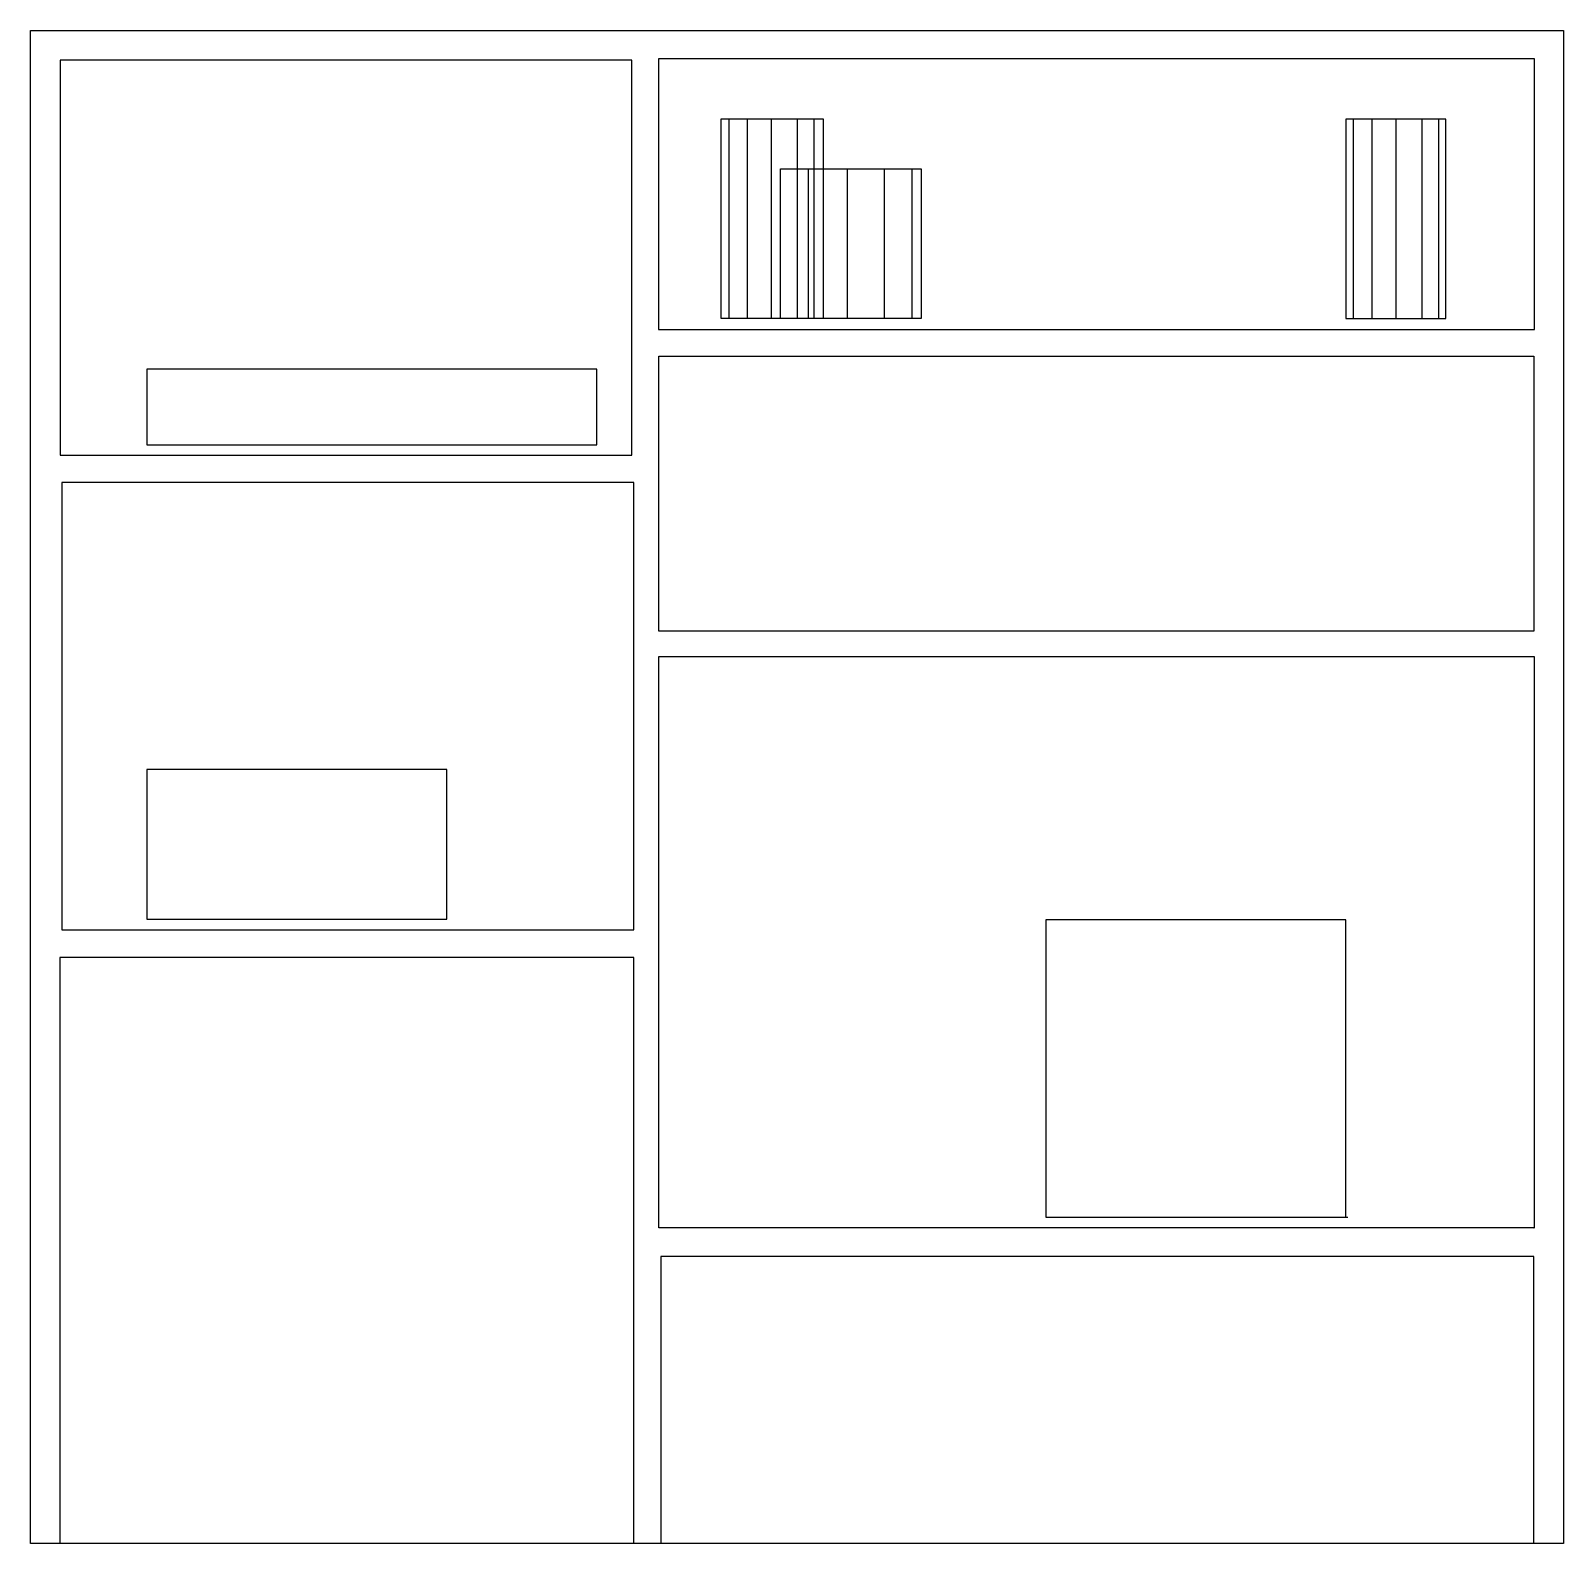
# Model space of a CAD drawing. Header units: millimetres. Extents: x 0 to 1558, y 0 to 1538.
import ezdxf

# ---------------------------------------------------------------- set-up
doc = ezdxf.new("R2010")
doc.units = ezdxf.units.MM

msp = doc.modelspace()

# ---------------------------------------------------------------- linework, layer by layer
at = {"extrusion": (-1.12475e-32, -1.83691e-16, -1)}
for p, q in [((610.9, 1507.8), (30, 1507.8)), ((30, 1507.8), (30, 1106.1)), ((30, 1106.1), (610.9, 1106.1))]:
    msp.add_line(p, q, dxfattribs=at)
msp.add_line((610.9, 1106.1), (610.9, 1507.8))
msp.add_lwpolyline([(0, 1537.8), (1557.7, 1537.8), (1557.7, 0), (0, 0)], close=True)
at = {"elevation": 267.6}
msp.add_lwpolyline([(638.2, 1234.1), (1528.3, 1234.1), (1528.3, 1509.2), (638.2, 1509.2)], close=True, dxfattribs=at)
at = {"color": 5, "extrusion": (-1.12475e-32, -1.83691e-16, -1)}
for points in [[(-701.9, 1448), (-805.3, 1448), (-805.3, 1245.1), (-701.9, 1245.1), (-701.9, 1448)], [(-709.4, 1448), (-709.4, 1245.1)], [(-728.2, 1448), (-728.2, 1245.1)], [(-752.6, 1448), (-752.6, 1245.1)], [(-779, 1448), (-779, 1245.1)], [(-795.9, 1448), (-795.9, 1245.1)]]:
    msp.add_lwpolyline(points, dxfattribs=at)
at = {"color": 6, "extrusion": (-1.12475e-32, -1.83691e-16, -1)}
for points in [[(-1438.3, 1447.9), (-1336.7, 1447.9), (-1336.7, 1245), (-1438.3, 1245), (-1438.3, 1447.9)], [(-1344.2, 1447.9), (-1344.2, 1245)], [(-1363, 1447.9), (-1363, 1245)], [(-1387.5, 1447.9), (-1387.5, 1245)], [(-1413.8, 1447.9), (-1413.8, 1245)], [(-1430.7, 1447.9), (-1430.7, 1245)], [(-1336.7, 331.6), (-1336.7, 634), (-1031.9, 634), (-1031.9, 331.6), (-1338.6, 331.6)]]:
    msp.add_lwpolyline(points, dxfattribs=at)
at = {"color": 2, "extrusion": (-1.12475e-32, -1.83691e-16, -1)}
for points in [[(-762.1, 1245.1), (-762.1, 1397.3), (-905, 1397.3), (-905, 1245.1), (-762.1, 1245.1)], [(-790.3, 1397.3), (-790.3, 1245.1)], [(-829.8, 1397.3), (-829.8, 1245.1)], [(-867.4, 1397.3), (-867.4, 1245.1)], [(-895.6, 1397.3), (-895.6, 1245.1)]]:
    msp.add_lwpolyline(points, dxfattribs=at)
at = {"extrusion": (-1.12475e-32, -1.83691e-16, -1)}
for points in [[(-1527.6, 1207), (-1527.6, 927.3), (-638.4, 927.3), (-638.4, 1207)], [(-612.9, 623.8), (-612.9, 1078.4), (-31.6, 1078.4), (-31.6, 623.8), (-612.9, 623.8)], [(-1527.7, 320.7), (-638.5, 320.7), (-638.5, 901.7), (-1527.9, 901.7), (-1527.9, 320.5)]]:
    msp.add_lwpolyline(points, close=True, dxfattribs=at)
at = {"color": 4, "extrusion": (-1.12475e-32, -1.83691e-16, -1)}
msp.add_lwpolyline([(-575.3, 1116.6), (-575.3, 1193.6), (-118.2, 1193.6), (-118.2, 1116.6), (-575.3, 1116.6)], dxfattribs=at)
at = {"extrusion": (-1.12475e-32, -1.83691e-16, -1)}
for points in [[(-423, 634.4), (-423, 786.6), (-118.2, 786.6), (-118.2, 634.4), (-423, 634.4)], [(-612.9, 0.2), (-612.9, 595.7), (-29.8, 595.7), (-29.8, 0)], [(-1527.7, 0.5), (-1527.7, 291.5), (-640.4, 291.5), (-640.4, 0.5)]]:
    msp.add_lwpolyline(points, dxfattribs=at)

doc.saveas('drawing.dxf')
